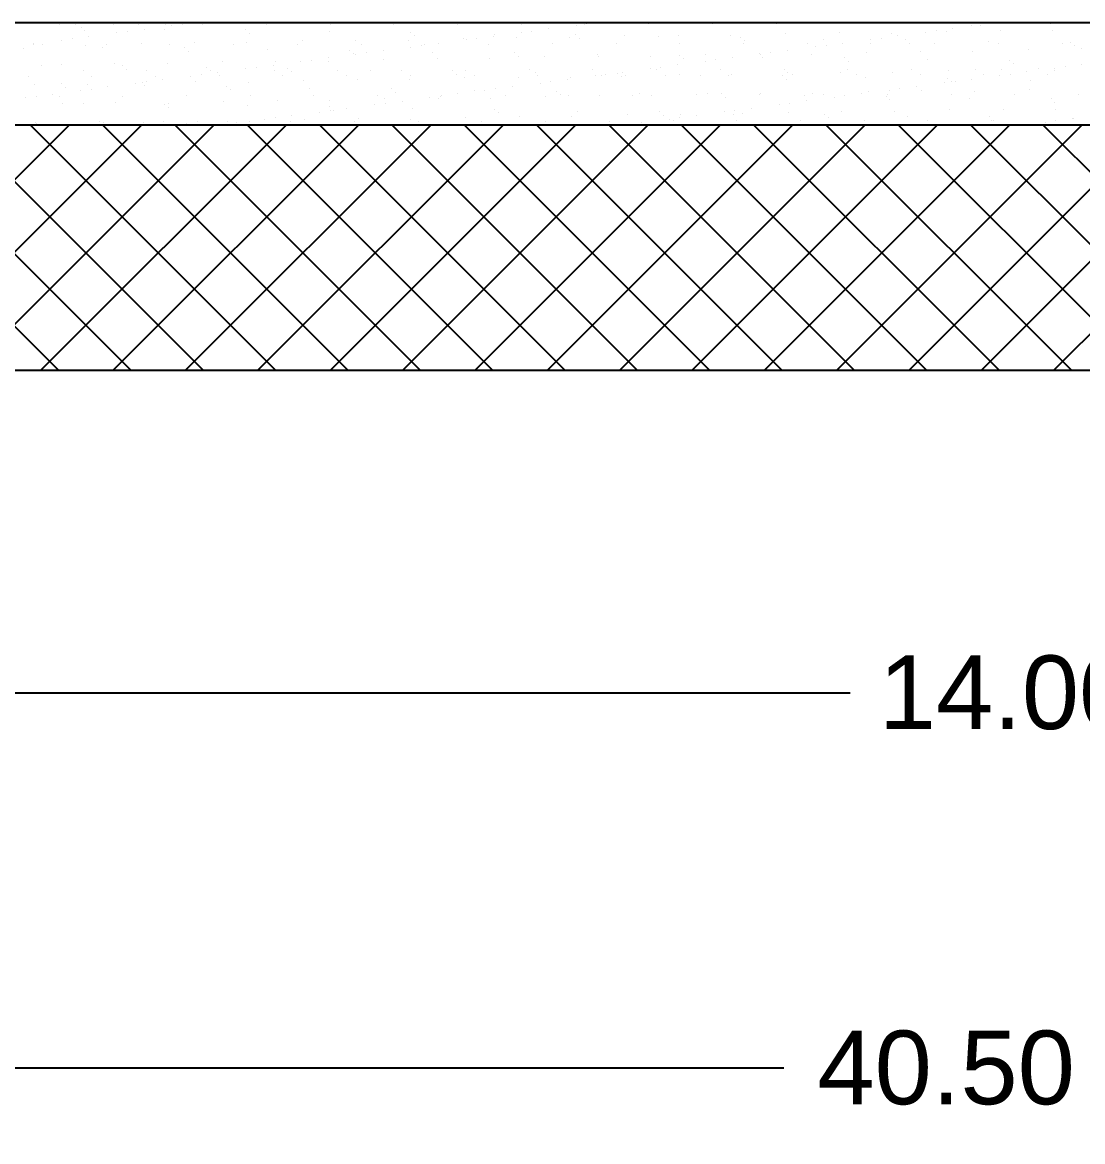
# Model space of a CAD drawing. Header units: metres. Extents: x 668617 to 675126, y 2286318 to 2293677.
# Drawn here: x 672264.296 to 672266.887, y 2287820.062 to 2287822.797 of the extents above; entities that cross this region are included whole.
import ezdxf

# ---------------------------------------------------------------- set-up
doc = ezdxf.new("R2010")
doc.units = ezdxf.units.M
doc.header["$MEASUREMENT"] = 0
doc.layers.add('DMTG_SECCIONES_VIALES', color=250, linetype='Continuous')
doc.styles.get("Standard").update_dxf_attribs({"font": 'arial.ttf'})
doc.dimstyles.get("Standard").update_dxf_attribs({"dimtxt": 0.18, "dimasz": 0.18, "dimexe": 0.18, "dimexo": 0.0625, "dimgap": 0.09, "dimtad": 0, "dimtih": 1, "dimtoh": 1, "dimdec": 4, "dimzin": 0, "dimdsep": 46, "dimtxsty": 'Standard', "dimcen": 0.09, "dimadec": 0, "dimazin": 0, "dimtfac": 1, "dimtdec": 4, "dimtofl": 0, "dimtmove": 0, "dimatfit": 3, "dimfxl": 1, "dimtolj": 1, "dimtzin": 0, "dimarcsym": 0})

# ---------------------------------------------------------------- blocks, each defined once
blk = doc.blocks.new('*D432')
at = {"layer": 'Defpoints', "color": 0, "transparency": 16777216}
for p in [(672259.7035, 2287822.7967), (672273.7035, 2287822.7967), (672273.7035, 2287821.1586)]:
    blk.add_point(p, dxfattribs=at)
at = {"layer": 'DMTG_SECCIONES_VIALES', "color": 0, "lineweight": -2, "transparency": 16777216}
for p, q in [((672259.7035, 2287822.7342), (672259.7035, 2287820.9786)), ((672273.7035, 2287822.7342), (672273.7035, 2287820.9786)), ((672259.8835, 2287821.1586), (672266.3186, 2287821.1586)), ((672273.5235, 2287821.1586), (672267.0885, 2287821.1586))]:
    blk.add_line(p, q, dxfattribs=at)
at = {"layer": 'DMTG_SECCIONES_VIALES', "color": 0, "transparency": 16777216}
for points in [[(672259.8835, 2287821.1886), (672259.8835, 2287821.1286), (672259.7035, 2287821.1586)], [(672273.5235, 2287821.1886), (672273.5235, 2287821.1286), (672273.7035, 2287821.1586)]]:
    blk.add_solid(points, dxfattribs=at)
at = {"layer": 'DMTG_SECCIONES_VIALES', "color": 0, "transparency": 16777216, "insert": (672266.7035, 2287821.1586), "char_height": 0.18, "attachment_point": 5}
blk.add_mtext('\\A1;14.00', dxfattribs=at)
blk = doc.blocks.new('_ArchTick')
at = {"color": 0, "linetype": 'ByBlock', "const_width": 0.15}
blk.add_lwpolyline([(-0.5, -0.5), (0.5, 0.5)], dxfattribs=at)
blk = doc.blocks.new('*D402')
at = {"layer": 'Defpoints', "color": 0, "transparency": 16777216}
for p in [(672246.3035, 2287822.7967), (672286.8035, 2287822.7967), (672286.8035, 2287820.242)]:
    blk.add_point(p, dxfattribs=at)
at = {"layer": 'DMTG_SECCIONES_VIALES', "color": 0, "lineweight": -2, "transparency": 16777216}
for p, q in [((672246.3035, 2287822.7342), (672246.3035, 2287820.062)), ((672286.8035, 2287822.7342), (672286.8035, 2287820.062)), ((672246.3035, 2287820.242), (672266.1565, 2287820.242)), ((672286.8035, 2287820.242), (672266.9506, 2287820.242))]:
    blk.add_line(p, q, dxfattribs=at)
at = {"layer": 'DMTG_SECCIONES_VIALES', "color": 0, "lineweight": -2, "transparency": 16777216, "xscale": 0.18, "yscale": 0.18, "zscale": 0.18, "rotation": 180}
blk.add_blockref('_ArchTick', (672246.3035, 2287820.242), dxfattribs=at)
at = {"layer": 'DMTG_SECCIONES_VIALES', "color": 0, "lineweight": -2, "transparency": 16777216, "xscale": 0.18, "yscale": 0.18, "zscale": 0.18}
blk.add_blockref('_ArchTick', (672286.8035, 2287820.242), dxfattribs=at)
at = {"layer": 'DMTG_SECCIONES_VIALES', "color": 0, "transparency": 16777216, "insert": (672266.5535, 2287820.242), "char_height": 0.18, "attachment_point": 5}
blk.add_mtext('\\A1;40.50', dxfattribs=at)

msp = doc.modelspace()

# ---------------------------------------------------------------- linework, layer by layer
at = {"layer": 'DMTG_SECCIONES_VIALES'}
for p, q in [((672259.70355, 2287822.79673), (672273.70355, 2287822.79673)), ((672259.95355, 2287822.54673), (672273.45355, 2287822.54673)), ((672260.55355, 2287821.94673), (672272.85355, 2287821.94673))]:
    msp.add_line(p, q, dxfattribs=at)
at = {"layer": 'DMTG_SECCIONES_VIALES', "color": 18, "linetype": 'Continuous', "true_color": 0x000000}
for p, q in [((672264.38761, 2287822.791), (672264.38761, 2287822.791)), ((672264.4252, 2287822.79041), (672264.4252, 2287822.79041)), ((672264.43936, 2287822.78468), (672264.43936, 2287822.78468)), ((672264.44858, 2287822.77624), (672264.44858, 2287822.77624)), ((672264.51849, 2287822.79266), (672264.51849, 2287822.79266)), ((672264.55268, 2287822.77461), (672264.55268, 2287822.77461)), ((672264.5809, 2287822.79069), (672264.5809, 2287822.79069)), ((672264.59333, 2287822.77996), (672264.59333, 2287822.77996)), ((672264.64238, 2287822.78026), (672264.64238, 2287822.78026)), ((672264.64639, 2287822.79205), (672264.64639, 2287822.79205)), ((672264.66124, 2287822.7889), (672264.66124, 2287822.7889)), ((672264.68727, 2287822.79233), (672264.68727, 2287822.79233)), ((672264.73661, 2287822.79098), (672264.73661, 2287822.79098)), ((672264.84245, 2287822.77854), (672264.84245, 2287822.77854)), ((672264.89232, 2287822.79126), (672264.89232, 2287822.79126)), ((672265.04548, 2287822.77412), (672265.04548, 2287822.77412)), ((672265.04802, 2287822.79154), (672265.04802, 2287822.79154)), ((672265.20373, 2287822.79183), (672265.20373, 2287822.79183)), ((672265.35944, 2287822.79211), (672265.35944, 2287822.79211)), ((672265.51515, 2287822.79239), (672265.51515, 2287822.79239)), ((672265.5409, 2287822.77525), (672265.5409, 2287822.77525)), ((672265.58155, 2287822.7806), (672265.58155, 2287822.7806)), ((672265.64947, 2287822.78954), (672265.64947, 2287822.78954)), ((672265.67085, 2287822.79268), (672265.67085, 2287822.79268)), ((672265.67549, 2287822.79297), (672265.67549, 2287822.79297)), ((672265.82656, 2287822.79296), (672265.82656, 2287822.79296)), ((672265.98227, 2287822.79324), (672265.98227, 2287822.79324)), ((672266.13797, 2287822.79352), (672266.13797, 2287822.79352)), ((672266.21126, 2287822.79556), (672266.21126, 2287822.79556)), ((672266.29368, 2287822.79381), (672266.29368, 2287822.79381)), ((672266.44939, 2287822.79409), (672266.44939, 2287822.79409)), ((672266.52912, 2287822.7759), (672266.52912, 2287822.7759)), ((672266.55524, 2287822.77539), (672266.55524, 2287822.77539)), ((672266.56977, 2287822.78125), (672266.56977, 2287822.78125)), ((672266.6051, 2287822.79437), (672266.6051, 2287822.79437)), ((672266.61435, 2287822.78942), (672266.61435, 2287822.78942)), ((672266.63769, 2287822.79019), (672266.63769, 2287822.79019)), ((672266.66371, 2287822.79361), (672266.66371, 2287822.79361)), ((672266.68612, 2287822.77706), (672266.68612, 2287822.77706)), ((672266.7608, 2287822.79466), (672266.7608, 2287822.79466)), ((672266.80816, 2287822.79345), (672266.80816, 2287822.79345)), ((672266.81403, 2287822.77645), (672266.81403, 2287822.77645)), ((672264.39207, 2287822.75346), (672264.39207, 2287822.75346)), ((672264.41809, 2287822.75689), (672264.41809, 2287822.75689)), ((672264.45874, 2287822.76224), (672264.45874, 2287822.76224)), ((672264.52666, 2287822.77118), (672264.52666, 2287822.77118)), ((672264.5861, 2287822.74579), (672264.5861, 2287822.74579)), ((672264.71698, 2287822.74746), (672264.71698, 2287822.74746)), ((672264.84488, 2287822.74684), (672264.84488, 2287822.74684)), ((672264.85167, 2287822.7701), (672264.85167, 2287822.7701)), ((672264.97993, 2287822.75171), (672264.97993, 2287822.75171)), ((672265.11081, 2287822.75338), (672265.11081, 2287822.75338)), ((672265.23871, 2287822.75276), (672265.23871, 2287822.75276)), ((672265.24555, 2287822.7724), (672265.24555, 2287822.7724)), ((672265.25477, 2287822.76396), (672265.25477, 2287822.76396)), ((672265.37376, 2287822.75763), (672265.37376, 2287822.75763)), ((672265.38029, 2287822.75411), (672265.38029, 2287822.75411)), ((672265.40631, 2287822.75753), (672265.40631, 2287822.75753)), ((672265.44696, 2287822.76288), (672265.44696, 2287822.76288)), ((672265.44857, 2287822.76798), (672265.44857, 2287822.76798)), ((672265.50463, 2287822.7593), (672265.50463, 2287822.7593)), ((672265.51488, 2287822.77182), (672265.51488, 2287822.77182)), ((672265.63254, 2287822.75868), (672265.63254, 2287822.75868)), ((672265.64864, 2287822.76626), (672265.64864, 2287822.76626)), ((672265.65786, 2287822.75782), (672265.65786, 2287822.75782)), ((672265.76758, 2287822.76355), (672265.76758, 2287822.76355)), ((672265.85166, 2287822.76184), (672265.85166, 2287822.76184)), ((672265.89846, 2287822.76522), (672265.89846, 2287822.76522)), ((672266.02637, 2287822.76461), (672266.02637, 2287822.76461)), ((672266.05174, 2287822.76012), (672266.05174, 2287822.76012)), ((672266.06095, 2287822.75168), (672266.06095, 2287822.75168)), ((672266.16141, 2287822.76947), (672266.16141, 2287822.76947)), ((672266.25476, 2287822.7557), (672266.25476, 2287822.7557)), ((672266.29229, 2287822.77114), (672266.29229, 2287822.77114)), ((672266.30059, 2287822.74581), (672266.30059, 2287822.74581)), ((672266.36851, 2287822.75475), (672266.36851, 2287822.75475)), ((672266.36959, 2287822.74545), (672266.36959, 2287822.74545)), ((672266.39453, 2287822.75818), (672266.39453, 2287822.75818)), ((672266.4202, 2287822.77053), (672266.4202, 2287822.77053)), ((672266.43518, 2287822.76353), (672266.43518, 2287822.76353)), ((672266.45483, 2287822.75398), (672266.45483, 2287822.75398)), ((672266.46405, 2287822.74554), (672266.46405, 2287822.74554)), ((672266.5031, 2287822.77247), (672266.5031, 2287822.77247)), ((672266.52529, 2287822.74573), (672266.52529, 2287822.74573)), ((672266.65785, 2287822.74956), (672266.65785, 2287822.74956)), ((672266.681, 2287822.74602), (672266.681, 2287822.74602)), ((672266.83671, 2287822.7463), (672266.83671, 2287822.7463)), ((672266.85793, 2287822.74784), (672266.85793, 2287822.74784)), ((672264.29827, 2287822.73235), (672264.29827, 2287822.73235)), ((672264.32315, 2287822.74153), (672264.32315, 2287822.74153)), ((672264.32415, 2287822.74452), (672264.32415, 2287822.74452)), ((672264.34539, 2287822.74177), (672264.34539, 2287822.74177)), ((672264.45105, 2287822.74092), (672264.45105, 2287822.74092)), ((672264.49208, 2287822.73638), (672264.49208, 2287822.73638)), ((672264.5011, 2287822.74205), (672264.5011, 2287822.74205)), ((672264.65681, 2287822.74234), (672264.65681, 2287822.74234)), ((672264.69215, 2287822.73466), (672264.69215, 2287822.73466)), ((672264.70136, 2287822.72621), (672264.70136, 2287822.72621)), ((672264.81252, 2287822.74262), (672264.81252, 2287822.74262)), ((672264.89517, 2287822.73024), (672264.89517, 2287822.73024)), ((672264.96822, 2287822.7429), (672264.96822, 2287822.7429)), ((672265.09524, 2287822.72852), (672265.09524, 2287822.72852)), ((672265.10446, 2287822.72007), (672265.10446, 2287822.72007)), ((672265.11111, 2287822.71867), (672265.11111, 2287822.71867)), ((672265.12393, 2287822.74319), (672265.12393, 2287822.74319)), ((672265.13714, 2287822.72209), (672265.13714, 2287822.72209)), ((672265.17779, 2287822.72745), (672265.17779, 2287822.72745)), ((672265.2457, 2287822.73639), (672265.2457, 2287822.73639)), ((672265.27172, 2287822.73981), (672265.27172, 2287822.73981)), ((672265.27964, 2287822.74347), (672265.27964, 2287822.74347)), ((672265.29826, 2287822.7241), (672265.29826, 2287822.7241)), ((672265.31237, 2287822.74517), (672265.31237, 2287822.74517)), ((672265.43534, 2287822.74375), (672265.43534, 2287822.74375)), ((672265.49834, 2287822.72238), (672265.49834, 2287822.72238)), ((672265.59105, 2287822.74404), (672265.59105, 2287822.74404)), ((672265.74676, 2287822.74432), (672265.74676, 2287822.74432)), ((672265.90246, 2287822.7446), (672265.90246, 2287822.7446)), ((672265.96607, 2287822.71834), (672265.96607, 2287822.71834)), ((672266.05817, 2287822.74488), (672266.05817, 2287822.74488)), ((672266.09695, 2287822.72001), (672266.09695, 2287822.72001)), ((672266.09933, 2287822.71931), (672266.09933, 2287822.71931)), ((672266.12536, 2287822.72274), (672266.12536, 2287822.72274)), ((672266.16601, 2287822.72809), (672266.16601, 2287822.72809)), ((672266.21388, 2287822.74517), (672266.21388, 2287822.74517)), ((672266.22486, 2287822.7194), (672266.22486, 2287822.7194)), ((672266.23392, 2287822.73703), (672266.23392, 2287822.73703)), ((672266.25995, 2287822.74046), (672266.25995, 2287822.74046)), ((672266.3599, 2287822.72426), (672266.3599, 2287822.72426)), ((672266.49078, 2287822.72593), (672266.49078, 2287822.72593)), ((672266.61869, 2287822.72532), (672266.61869, 2287822.72532)), ((672266.75373, 2287822.73018), (672266.75373, 2287822.73018)), ((672266.86714, 2287822.7394), (672266.86714, 2287822.7394)), ((672266.88461, 2287822.73185), (672266.88461, 2287822.73185)), ((672264.34177, 2287822.69249), (672264.34177, 2287822.69249)), ((672264.39076, 2287822.69465), (672264.39076, 2287822.69465)), ((672264.52164, 2287822.69632), (672264.52164, 2287822.69632)), ((672264.54184, 2287822.69077), (672264.54184, 2287822.69077)), ((672264.64954, 2287822.69571), (672264.64954, 2287822.69571)), ((672264.78459, 2287822.70058), (672264.78459, 2287822.70058)), ((672264.90861, 2287822.69201), (672264.90861, 2287822.69201)), ((672264.91547, 2287822.70225), (672264.91547, 2287822.70225)), ((672264.97652, 2287822.70095), (672264.97652, 2287822.70095)), ((672265.00255, 2287822.70438), (672265.00255, 2287822.70438)), ((672265.0432, 2287822.70973), (672265.0432, 2287822.70973)), ((672265.04337, 2287822.70163), (672265.04337, 2287822.70163)), ((672265.17842, 2287822.7065), (672265.17842, 2287822.7065)), ((672265.3093, 2287822.70817), (672265.3093, 2287822.70817)), ((672265.4372, 2287822.70755), (672265.4372, 2287822.70755)), ((672265.50755, 2287822.71393), (672265.50755, 2287822.71393)), ((672265.57224, 2287822.71242), (672265.57224, 2287822.71242)), ((672265.70136, 2287822.71796), (672265.70136, 2287822.71796)), ((672265.70312, 2287822.71409), (672265.70312, 2287822.71409)), ((672265.83103, 2287822.71347), (672265.83103, 2287822.71347)), ((672265.89683, 2287822.69265), (672265.89683, 2287822.69265)), ((672265.90143, 2287822.71624), (672265.90143, 2287822.71624)), ((672265.91065, 2287822.7078), (672265.91065, 2287822.7078)), ((672265.96474, 2287822.70159), (672265.96474, 2287822.70159)), ((672265.99077, 2287822.70502), (672265.99077, 2287822.70502)), ((672266.03142, 2287822.71037), (672266.03142, 2287822.71037)), ((672266.10445, 2287822.71182), (672266.10445, 2287822.71182)), ((672266.30453, 2287822.7101), (672266.30453, 2287822.7101)), ((672266.31374, 2287822.70166), (672266.31374, 2287822.70166)), ((672266.50755, 2287822.70568), (672266.50755, 2287822.70568)), ((672266.70762, 2287822.70396), (672266.70762, 2287822.70396)), ((672266.71684, 2287822.69552), (672266.71684, 2287822.69552)), ((672266.88505, 2287822.6933), (672266.88505, 2287822.6933)), ((672264.30987, 2287822.66492), (672264.30987, 2287822.66492)), ((672264.44449, 2287822.67864), (672264.44449, 2287822.67864)), ((672264.46558, 2287822.66521), (672264.46558, 2287822.66521)), ((672264.55106, 2287822.68233), (672264.55106, 2287822.68233)), ((672264.6002, 2287822.67892), (672264.6002, 2287822.67892)), ((672264.62128, 2287822.66549), (672264.62128, 2287822.66549)), ((672264.70734, 2287822.66551), (672264.70734, 2287822.66551)), ((672264.73337, 2287822.66894), (672264.73337, 2287822.66894)), ((672264.74486, 2287822.68635), (672264.74486, 2287822.68635)), ((672264.75591, 2287822.67921), (672264.75591, 2287822.67921)), ((672264.77402, 2287822.67429), (672264.77402, 2287822.67429)), ((672264.77699, 2287822.66577), (672264.77699, 2287822.66577)), ((672264.84193, 2287822.68323), (672264.84193, 2287822.68323)), ((672264.86796, 2287822.68666), (672264.86796, 2287822.68666)), ((672264.91161, 2287822.67949), (672264.91161, 2287822.67949)), ((672264.9327, 2287822.66606), (672264.9327, 2287822.66606)), ((672264.94494, 2287822.68464), (672264.94494, 2287822.68464)), ((672264.95415, 2287822.67619), (672264.95415, 2287822.67619)), ((672265.06732, 2287822.67977), (672265.06732, 2287822.67977)), ((672265.08841, 2287822.66634), (672265.08841, 2287822.66634)), ((672265.14796, 2287822.68021), (672265.14796, 2287822.68021)), ((672265.22303, 2287822.68005), (672265.22303, 2287822.68005)), ((672265.24411, 2287822.66662), (672265.24411, 2287822.66662)), ((672265.34803, 2287822.6785), (672265.34803, 2287822.6785)), ((672265.35725, 2287822.67005), (672265.35725, 2287822.67005)), ((672265.37873, 2287822.68034), (672265.37873, 2287822.68034)), ((672265.39982, 2287822.6669), (672265.39982, 2287822.6669)), ((672265.53444, 2287822.68062), (672265.53444, 2287822.68062)), ((672265.55105, 2287822.67407), (672265.55105, 2287822.67407)), ((672265.55553, 2287822.66719), (672265.55553, 2287822.66719)), ((672265.69015, 2287822.6809), (672265.69015, 2287822.6809)), ((672265.69557, 2287822.66616), (672265.69557, 2287822.66616)), ((672265.71123, 2287822.66747), (672265.71123, 2287822.66747)), ((672265.72159, 2287822.66958), (672265.72159, 2287822.66958)), ((672265.75112, 2287822.67236), (672265.75112, 2287822.67236)), ((672265.76034, 2287822.66391), (672265.76034, 2287822.66391)), ((672265.76224, 2287822.67493), (672265.76224, 2287822.67493)), ((672265.77073, 2287822.66721), (672265.77073, 2287822.66721)), ((672265.83015, 2287822.68387), (672265.83015, 2287822.68387)), ((672265.84586, 2287822.68119), (672265.84586, 2287822.68119)), ((672265.85618, 2287822.6873), (672265.85618, 2287822.6873)), ((672265.86694, 2287822.66775), (672265.86694, 2287822.66775)), ((672265.90161, 2287822.66888), (672265.90161, 2287822.66888)), ((672265.95415, 2287822.66794), (672265.95415, 2287822.66794)), ((672266.00156, 2287822.68147), (672266.00156, 2287822.68147)), ((672266.02265, 2287822.66804), (672266.02265, 2287822.66804)), ((672266.02952, 2287822.66826), (672266.02952, 2287822.66826)), ((672266.15422, 2287822.66622), (672266.15422, 2287822.66622)), ((672266.15727, 2287822.68175), (672266.15727, 2287822.68175)), ((672266.16456, 2287822.67313), (672266.16456, 2287822.67313)), ((672266.17836, 2287822.66832), (672266.17836, 2287822.66832)), ((672266.29544, 2287822.6748), (672266.29544, 2287822.6748)), ((672266.31298, 2287822.68203), (672266.31298, 2287822.68203)), ((672266.33406, 2287822.6686), (672266.33406, 2287822.6686)), ((672266.42335, 2287822.67419), (672266.42335, 2287822.67419)), ((672266.46868, 2287822.68232), (672266.46868, 2287822.68232)), ((672266.48977, 2287822.66889), (672266.48977, 2287822.66889)), ((672266.55839, 2287822.67905), (672266.55839, 2287822.67905)), ((672266.62439, 2287822.6826), (672266.62439, 2287822.6826)), ((672266.64548, 2287822.66917), (672266.64548, 2287822.66917)), ((672266.68379, 2287822.6668), (672266.68379, 2287822.6668)), ((672266.68927, 2287822.68072), (672266.68927, 2287822.68072)), ((672266.70981, 2287822.67023), (672266.70981, 2287822.67023)), ((672266.75046, 2287822.67558), (672266.75046, 2287822.67558)), ((672266.7801, 2287822.68288), (672266.7801, 2287822.68288)), ((672266.80118, 2287822.66945), (672266.80118, 2287822.66945)), ((672266.81718, 2287822.68011), (672266.81718, 2287822.68011)), ((672266.81837, 2287822.68452), (672266.81837, 2287822.68452)), ((672266.8444, 2287822.68794), (672266.8444, 2287822.68794)), ((672264.3263, 2287822.64519), (672264.3263, 2287822.64519)), ((672264.39154, 2287822.64689), (672264.39154, 2287822.64689)), ((672264.40075, 2287822.63845), (672264.40075, 2287822.63845)), ((672264.4542, 2287822.64458), (672264.4542, 2287822.64458)), ((672264.50484, 2287822.63885), (672264.50484, 2287822.63885)), ((672264.57276, 2287822.64779), (672264.57276, 2287822.64779)), ((672264.58925, 2287822.64944), (672264.58925, 2287822.64944)), ((672264.59456, 2287822.64247), (672264.59456, 2287822.64247)), ((672264.59878, 2287822.65122), (672264.59878, 2287822.65122)), ((672264.63943, 2287822.65657), (672264.63943, 2287822.65657)), ((672264.72013, 2287822.65111), (672264.72013, 2287822.65111)), ((672264.79463, 2287822.64075), (672264.79463, 2287822.64075)), ((672264.84803, 2287822.6505), (672264.84803, 2287822.6505)), ((672264.98308, 2287822.65537), (672264.98308, 2287822.65537)), ((672264.99765, 2287822.63633), (672264.99765, 2287822.63633)), ((672265.11396, 2287822.65704), (672265.11396, 2287822.65704)), ((672265.24186, 2287822.65642), (672265.24186, 2287822.65642)), ((672265.37691, 2287822.66129), (672265.37691, 2287822.66129)), ((672265.49306, 2287822.6395), (672265.49306, 2287822.6395)), ((672265.50778, 2287822.66296), (672265.50778, 2287822.66296)), ((672265.56098, 2287822.64844), (672265.56098, 2287822.64844)), ((672265.587, 2287822.65186), (672265.587, 2287822.65186)), ((672265.62765, 2287822.65721), (672265.62765, 2287822.65721)), ((672265.63569, 2287822.66234), (672265.63569, 2287822.66234)), ((672266.16344, 2287822.65777), (672266.16344, 2287822.65777)), ((672266.35724, 2287822.6618), (672266.35724, 2287822.6618)), ((672266.48128, 2287822.64014), (672266.48128, 2287822.64014)), ((672266.5492, 2287822.64908), (672266.5492, 2287822.64908)), ((672266.55731, 2287822.66008), (672266.55731, 2287822.66008)), ((672266.56653, 2287822.65163), (672266.56653, 2287822.65163)), ((672266.57522, 2287822.65251), (672266.57522, 2287822.65251)), ((672266.61587, 2287822.65786), (672266.61587, 2287822.65786)), ((672266.76033, 2287822.65566), (672266.76033, 2287822.65566)), ((672264.30358, 2287822.61235), (672264.30358, 2287822.61235)), ((672264.3296, 2287822.61578), (672264.3296, 2287822.61578)), ((672264.37025, 2287822.62113), (672264.37025, 2287822.62113)), ((672264.38578, 2287822.61657), (672264.38578, 2287822.61657)), ((672264.43817, 2287822.63007), (672264.43817, 2287822.63007)), ((672264.46419, 2287822.6335), (672264.46419, 2287822.6335)), ((672264.54148, 2287822.61685), (672264.54148, 2287822.61685)), ((672264.69719, 2287822.61713), (672264.69719, 2287822.61713)), ((672264.80385, 2287822.63231), (672264.80385, 2287822.63231)), ((672264.8529, 2287822.61742), (672264.8529, 2287822.61742)), ((672265.0086, 2287822.6177), (672265.0086, 2287822.6177)), ((672265.16431, 2287822.61798), (672265.16431, 2287822.61798)), ((672265.18157, 2287822.61016), (672265.18157, 2287822.61016)), ((672265.19772, 2287822.63461), (672265.19772, 2287822.63461)), ((672265.20694, 2287822.62617), (672265.20694, 2287822.62617)), ((672265.2918, 2287822.613), (672265.2918, 2287822.613)), ((672265.31245, 2287822.61183), (672265.31245, 2287822.61183)), ((672265.31782, 2287822.61643), (672265.31782, 2287822.61643)), ((672265.32002, 2287822.61826), (672265.32002, 2287822.61826)), ((672265.35847, 2287822.62178), (672265.35847, 2287822.62178)), ((672265.40075, 2287822.63019), (672265.40075, 2287822.63019)), ((672265.42639, 2287822.63072), (672265.42639, 2287822.63072)), ((672265.44035, 2287822.61121), (672265.44035, 2287822.61121)), ((672265.45241, 2287822.63414), (672265.45241, 2287822.63414)), ((672265.47573, 2287822.61855), (672265.47573, 2287822.61855)), ((672265.57539, 2287822.61608), (672265.57539, 2287822.61608)), ((672265.60082, 2287822.62847), (672265.60082, 2287822.62847)), ((672265.61003, 2287822.62003), (672265.61003, 2287822.62003)), ((672265.63143, 2287822.61883), (672265.63143, 2287822.61883)), ((672265.70627, 2287822.61775), (672265.70627, 2287822.61775)), ((672265.78714, 2287822.61911), (672265.78714, 2287822.61911)), ((672265.80384, 2287822.62405), (672265.80384, 2287822.62405)), ((672265.83418, 2287822.61713), (672265.83418, 2287822.61713)), ((672265.94285, 2287822.6194), (672265.94285, 2287822.6194)), ((672265.96922, 2287822.622), (672265.96922, 2287822.622)), ((672266.00391, 2287822.62233), (672266.00391, 2287822.62233)), ((672266.01313, 2287822.61389), (672266.01313, 2287822.61389)), ((672266.09855, 2287822.61968), (672266.09855, 2287822.61968)), ((672266.1001, 2287822.62367), (672266.1001, 2287822.62367)), ((672266.20693, 2287822.61791), (672266.20693, 2287822.61791)), ((672266.22801, 2287822.62305), (672266.22801, 2287822.62305)), ((672266.25426, 2287822.61996), (672266.25426, 2287822.61996)), ((672266.28002, 2287822.61364), (672266.28002, 2287822.61364)), ((672266.30604, 2287822.61707), (672266.30604, 2287822.61707)), ((672266.34669, 2287822.62242), (672266.34669, 2287822.62242)), ((672266.36305, 2287822.62792), (672266.36305, 2287822.62792)), ((672266.40701, 2287822.61619), (672266.40701, 2287822.61619)), ((672266.40997, 2287822.62025), (672266.40997, 2287822.62025)), ((672266.41461, 2287822.63136), (672266.41461, 2287822.63136)), ((672266.44063, 2287822.63479), (672266.44063, 2287822.63479)), ((672266.49393, 2287822.62959), (672266.49393, 2287822.62959)), ((672266.56567, 2287822.62053), (672266.56567, 2287822.62053)), ((672266.61003, 2287822.61177), (672266.61003, 2287822.61177)), ((672266.62184, 2287822.62898), (672266.62184, 2287822.62898)), ((672266.72138, 2287822.62081), (672266.72138, 2287822.62081)), ((672266.75688, 2287822.63384), (672266.75688, 2287822.63384)), ((672266.8101, 2287822.61005), (672266.8101, 2287822.61005)), ((672266.87709, 2287822.62109), (672266.87709, 2287822.62109)), ((672264.39391, 2287822.59831), (672264.39391, 2287822.59831)), ((672264.44425, 2287822.59859), (672264.44425, 2287822.59859)), ((672264.52479, 2287822.59998), (672264.52479, 2287822.59998)), ((672264.64432, 2287822.59687), (672264.64432, 2287822.59687)), ((672264.65269, 2287822.59937), (672264.65269, 2287822.59937)), ((672264.65354, 2287822.58842), (672264.65354, 2287822.58842)), ((672264.78774, 2287822.60423), (672264.78774, 2287822.60423)), ((672264.84735, 2287822.59245), (672264.84735, 2287822.59245)), ((672264.91862, 2287822.6059), (672264.91862, 2287822.6059)), ((672265.04652, 2287822.60529), (672265.04652, 2287822.60529)), ((672265.04742, 2287822.59073), (672265.04742, 2287822.59073)), ((672265.05663, 2287822.58228), (672265.05663, 2287822.58228)), ((672265.0893, 2287822.58634), (672265.0893, 2287822.58634)), ((672265.15721, 2287822.59528), (672265.15721, 2287822.59528)), ((672265.18324, 2287822.59871), (672265.18324, 2287822.59871)), ((672265.22389, 2287822.60406), (672265.22389, 2287822.60406)), ((672265.25044, 2287822.58631), (672265.25044, 2287822.58631)), ((672265.45051, 2287822.58459), (672265.45051, 2287822.58459)), ((672266.03687, 2287822.58163), (672266.03687, 2287822.58163)), ((672266.07752, 2287822.58698), (672266.07752, 2287822.58698)), ((672266.14543, 2287822.59592), (672266.14543, 2287822.59592)), ((672266.17146, 2287822.59935), (672266.17146, 2287822.59935)), ((672266.21211, 2287822.6047), (672266.21211, 2287822.6047)), ((672266.41622, 2287822.60775), (672266.41622, 2287822.60775)), ((672266.56154, 2287822.58271), (672266.56154, 2287822.58271)), ((672266.69242, 2287822.58438), (672266.69242, 2287822.58438)), ((672266.81932, 2287822.60161), (672266.81932, 2287822.60161)), ((672266.82032, 2287822.58377), (672266.82032, 2287822.58377)), ((672264.72328, 2287822.55477), (672264.72328, 2287822.55477)), ((672264.79629, 2287822.554), (672264.79629, 2287822.554)), ((672264.85118, 2287822.55416), (672264.85118, 2287822.55416)), ((672264.88803, 2287822.55984), (672264.88803, 2287822.55984)), ((672264.91406, 2287822.56327), (672264.91406, 2287822.56327)), ((672264.952, 2287822.55428), (672264.952, 2287822.55428)), ((672264.95471, 2287822.56862), (672264.95471, 2287822.56862)), ((672264.98623, 2287822.55902), (672264.98623, 2287822.55902)), ((672265.02262, 2287822.57756), (672265.02262, 2287822.57756)), ((672265.04865, 2287822.58099), (672265.04865, 2287822.58099)), ((672265.1077, 2287822.55457), (672265.1077, 2287822.55457)), ((672265.11711, 2287822.56069), (672265.11711, 2287822.56069)), ((672265.24501, 2287822.56008), (672265.24501, 2287822.56008)), ((672265.26341, 2287822.55485), (672265.26341, 2287822.55485)), ((672265.38005, 2287822.56495), (672265.38005, 2287822.56495)), ((672265.41912, 2287822.55513), (672265.41912, 2287822.55513)), ((672265.45973, 2287822.57614), (672265.45973, 2287822.57614)), ((672265.51093, 2287822.56662), (672265.51093, 2287822.56662)), ((672265.57482, 2287822.55541), (672265.57482, 2287822.55541)), ((672265.63884, 2287822.566), (672265.63884, 2287822.566)), ((672265.65353, 2287822.58017), (672265.65353, 2287822.58017)), ((672265.73053, 2287822.5557), (672265.73053, 2287822.5557)), ((672265.77388, 2287822.57087), (672265.77388, 2287822.57087)), ((672265.85361, 2287822.57845), (672265.85361, 2287822.57845)), ((672265.86282, 2287822.57), (672265.86282, 2287822.57)), ((672265.87625, 2287822.56049), (672265.87625, 2287822.56049)), ((672265.88624, 2287822.55598), (672265.88624, 2287822.55598)), ((672265.90228, 2287822.56391), (672265.90228, 2287822.56391)), ((672265.90476, 2287822.57254), (672265.90476, 2287822.57254)), ((672265.94293, 2287822.56926), (672265.94293, 2287822.56926)), ((672266.01084, 2287822.57821), (672266.01084, 2287822.57821)), ((672266.03267, 2287822.57192), (672266.03267, 2287822.57192)), ((672266.04194, 2287822.55626), (672266.04194, 2287822.55626)), ((672266.05663, 2287822.57403), (672266.05663, 2287822.57403)), ((672266.16771, 2287822.57679), (672266.16771, 2287822.57679)), ((672266.19765, 2287822.55655), (672266.19765, 2287822.55655)), ((672266.2567, 2287822.57231), (672266.2567, 2287822.57231)), ((672266.26592, 2287822.56386), (672266.26592, 2287822.56386)), ((672266.29859, 2287822.57846), (672266.29859, 2287822.57846)), ((672266.35336, 2287822.55683), (672266.35336, 2287822.55683)), ((672266.4265, 2287822.57784), (672266.4265, 2287822.57784)), ((672266.45972, 2287822.56789), (672266.45972, 2287822.56789)), ((672266.50907, 2287822.55711), (672266.50907, 2287822.55711)), ((672266.65979, 2287822.56617), (672266.65979, 2287822.56617)), ((672266.66477, 2287822.5574), (672266.66477, 2287822.5574)), ((672266.66901, 2287822.55773), (672266.66901, 2287822.55773)), ((672266.82048, 2287822.55768), (672266.82048, 2287822.55768)), ((672266.86282, 2287822.56175), (672266.86282, 2287822.56175)), ((672266.86447, 2287822.56113), (672266.86447, 2287822.56113)), ((672264.32917, 2287822.55315), (672264.32917, 2287822.55315)), ((672264.32945, 2287822.54885), (672264.32945, 2287822.54885)), ((672264.45735, 2287822.54824), (672264.45735, 2287822.54824)), ((672264.48487, 2287822.55343), (672264.48487, 2287822.55343)), ((672264.49402, 2287822.55298), (672264.49402, 2287822.55298)), ((672264.5924, 2287822.5531), (672264.5924, 2287822.5531)), ((672264.64058, 2287822.55372), (672264.64058, 2287822.55372)), ((672264.69704, 2287822.54856), (672264.69704, 2287822.54856)), ((672264.82012, 2287822.5509), (672264.82012, 2287822.5509)), ((672264.89711, 2287822.54684), (672264.89711, 2287822.54684)), ((672265.80834, 2287822.55155), (672265.80834, 2287822.55155)), ((672266.75591, 2287822.54684), (672266.75591, 2287822.54684)), ((672266.79656, 2287822.55219), (672266.79656, 2287822.55219))]:
    msp.add_line(p, q, dxfattribs=at)
at = {"layer": 'DMTG_SECCIONES_VIALES', "color": 252, "linetype": 'Continuous', "true_color": 0x939598}
for p, q in [((672264.38449, 2287821.94673), (672263.78449, 2287822.54673)), ((672263.81118, 2287821.94673), (672264.41118, 2287822.54673)), ((672264.56126, 2287821.94673), (672263.96126, 2287822.54673)), ((672263.98796, 2287821.94673), (672264.58796, 2287822.54673)), ((672264.73804, 2287821.94673), (672264.13804, 2287822.54673)), ((672264.16474, 2287821.94673), (672264.76474, 2287822.54673)), ((672264.91482, 2287821.94673), (672264.31482, 2287822.54673)), ((672264.34151, 2287821.94673), (672264.94151, 2287822.54673)), ((672265.09159, 2287821.94673), (672264.49159, 2287822.54673)), ((672264.51829, 2287821.94673), (672265.11829, 2287822.54673)), ((672265.26837, 2287821.94673), (672264.66837, 2287822.54673)), ((672264.69507, 2287821.94673), (672265.29507, 2287822.54673)), ((672265.44515, 2287821.94673), (672264.84515, 2287822.54673)), ((672264.87184, 2287821.94673), (672265.47184, 2287822.54673)), ((672265.62192, 2287821.94673), (672265.02192, 2287822.54673)), ((672265.04862, 2287821.94673), (672265.64862, 2287822.54673)), ((672265.7987, 2287821.94673), (672265.1987, 2287822.54673)), ((672265.2254, 2287821.94673), (672265.8254, 2287822.54673)), ((672265.97548, 2287821.94673), (672265.37548, 2287822.54673)), ((672265.40217, 2287821.94673), (672266.00217, 2287822.54673)), ((672266.15226, 2287821.94673), (672265.55226, 2287822.54673)), ((672265.57895, 2287821.94673), (672266.17895, 2287822.54673)), ((672266.32903, 2287821.94673), (672265.72903, 2287822.54673)), ((672265.75573, 2287821.94673), (672266.35573, 2287822.54673)), ((672266.50581, 2287821.94673), (672265.90581, 2287822.54673)), ((672265.9325, 2287821.94673), (672266.5325, 2287822.54673)), ((672266.68259, 2287821.94673), (672266.08259, 2287822.54673)), ((672266.10928, 2287821.94673), (672266.70928, 2287822.54673)), ((672266.85936, 2287821.94673), (672266.25936, 2287822.54673)), ((672266.28606, 2287821.94673), (672266.88606, 2287822.54673)), ((672267.03614, 2287821.94673), (672266.43614, 2287822.54673)), ((672266.46283, 2287821.94673), (672267.06283, 2287822.54673)), ((672267.21292, 2287821.94673), (672266.61292, 2287822.54673)), ((672266.63961, 2287821.94673), (672267.23961, 2287822.54673)), ((672267.38969, 2287821.94673), (672266.78969, 2287822.54673)), ((672266.81639, 2287821.94673), (672267.41639, 2287822.54673))]:
    msp.add_line(p, q, dxfattribs=at)

# ---------------------------------------------------------------- dimensions: what is measured, and where the dimension line sits
at = {"layer": 'DMTG_SECCIONES_VIALES'}
dim = msp.add_linear_dim(base=(672286.80355, 2287820.242), p1=(672246.30355, 2287822.79673), p2=(672286.80355, 2287822.79673), dimstyle='Standard', override={"dimdec": 2, "dimblk1": 'ArchTick', "dimblk2": 'ArchTick', "dimsah": 1}, dxfattribs=at)
dim.commit()
dim.dimension.update_dxf_attribs({"geometry": '*D402', "text_midpoint": (672266.55355, 2287820.242)})
dim = msp.add_linear_dim(base=(672273.70355, 2287821.15857), p1=(672259.70355, 2287822.79673), p2=(672273.70355, 2287822.79673), dimstyle='Standard', override={"dimdec": 2}, dxfattribs=at)
dim.commit()
dim.dimension.update_dxf_attribs({"geometry": '*D432', "text_midpoint": (672266.70355, 2287821.15857), "dimtype": 160})

doc.saveas('drawing.dxf')
